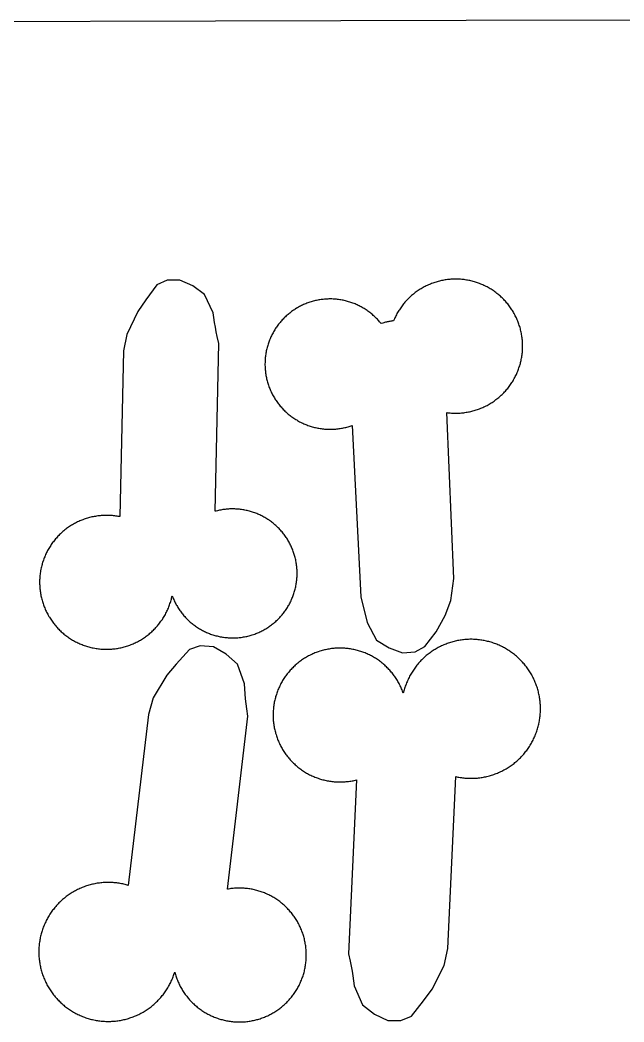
# Model space of a CAD drawing. Extents: x -246 to 246, y -104 to 199.
# Drawn here: x -53.17 to -41.58, y 136.52 to 155.74 of the extents above; entities that cross this region are included whole.
import ezdxf

# ---------------------------------------------------------------- set-up
doc = ezdxf.new("R2010")
doc.units = 0
doc.layers.add('Add_Red', color=1, linetype='Continuous')
doc.layers.add('Outline_Red', color=1, linetype='Continuous')

msp = doc.modelspace()

# ---------------------------------------------------------------- linework, layer by layer
at = {"layer": 'Add_Red'}
for points in [[(-51.476, 143.67), (-51.454, 143.671), (-51.431, 143.672), (-51.409, 143.674), (-51.387, 143.676), (-51.364, 143.678), (-51.342, 143.681), (-51.32, 143.684), (-51.298, 143.687), (-51.276, 143.691), (-51.254, 143.695), (-51.232, 143.7), (-51.21, 143.705), (-51.188, 143.71), (-51.167, 143.716), (-51.145, 143.722), (-51.124, 143.729), (-51.102, 143.736), (-51.081, 143.743), (-51.06, 143.751), (-51.039, 143.759), (-51.018, 143.767), (-50.998, 143.776), (-50.977, 143.785), (-50.957, 143.794), (-50.937, 143.804), (-50.917, 143.814), (-50.897, 143.825), (-50.877, 143.836), (-50.858, 143.847), (-50.839, 143.858), (-50.82, 143.87), (-50.801, 143.882), (-50.782, 143.895), (-50.764, 143.908), (-50.746, 143.921), (-50.728, 143.934), (-50.71, 143.948), (-50.693, 143.962), (-50.675, 143.976), (-50.658, 143.991), (-50.642, 144.006), (-50.625, 144.021), (-50.609, 144.037), (-50.593, 144.053), (-50.578, 144.069), (-50.562, 144.085), (-50.547, 144.102), (-50.533, 144.119), (-50.518, 144.136), (-50.504, 144.153), (-50.49, 144.171), (-50.477, 144.189), (-50.464, 144.207), (-50.451, 144.225), (-50.438, 144.244), (-50.426, 144.263), (-50.414, 144.282), (-50.402, 144.301), (-50.391, 144.32), (-50.38, 144.34), (-50.37, 144.36), (-50.36, 144.38), (-50.35, 144.4), (-50.34, 144.42), (-50.331, 144.44), (-50.322, 144.461), (-50.314, 144.482), (-50.306, 144.503), (-50.298, 144.524), (-50.291, 144.545), (-50.284, 144.566), (-50.277, 144.588), (-50.271, 144.609), (-50.265, 144.631), (-50.26, 144.653), (-50.255, 144.674), (-50.25, 144.696), (-50.236, 144.662), (-50.228, 144.642), (-50.22, 144.622), (-50.211, 144.602), (-50.201, 144.583), (-50.192, 144.563), (-50.182, 144.544), (-50.171, 144.525), (-50.161, 144.507), (-50.15, 144.488), (-50.139, 144.47), (-50.127, 144.451), (-50.115, 144.433), (-50.103, 144.416), (-50.09, 144.398), (-50.077, 144.381), (-50.064, 144.363), (-50.051, 144.347), (-50.037, 144.33), (-50.023, 144.313), (-50.009, 144.297), (-49.994, 144.281), (-49.979, 144.266), (-49.964, 144.25), (-49.949, 144.235), (-49.933, 144.22), (-49.917, 144.206), (-49.901, 144.191), (-49.885, 144.177), (-49.868, 144.164), (-49.851, 144.15), (-49.834, 144.137), (-49.817, 144.124), (-49.799, 144.112), (-49.781, 144.099), (-49.763, 144.088), (-49.745, 144.076), (-49.727, 144.065), (-49.708, 144.054), (-49.689, 144.043), (-49.67, 144.033), (-49.651, 144.023), (-49.632, 144.013), (-49.612, 144.004), (-49.593, 143.995), (-49.573, 143.986), (-49.553, 143.978), (-49.533, 143.97), (-49.513, 143.963), (-49.492, 143.955), (-49.472, 143.949), (-49.451, 143.942), (-49.43, 143.936), (-49.41, 143.93), (-49.389, 143.925), (-49.368, 143.92), (-49.347, 143.915), (-49.326, 143.911), (-49.304, 143.907), (-49.283, 143.903), (-49.262, 143.9), (-49.24, 143.897), (-49.219, 143.895), (-49.197, 143.893), (-49.176, 143.891), (-49.154, 143.89), (-49.133, 143.889), (-49.111, 143.888), (-49.09, 143.888), (-49.052, 143.889), (-49.03, 143.889), (-49.009, 143.891), (-48.987, 143.892), (-48.966, 143.894), (-48.944, 143.897), (-48.923, 143.899), (-48.902, 143.902), (-48.88, 143.906), (-48.859, 143.91), (-48.838, 143.914), (-48.817, 143.918), (-48.796, 143.923), (-48.775, 143.929), (-48.754, 143.934), (-48.733, 143.94), (-48.713, 143.947), (-48.692, 143.954), (-48.666, 143.963), (-48.646, 143.97), (-48.626, 143.978), (-48.606, 143.986), (-48.586, 143.995), (-48.567, 144.004), (-48.547, 144.013), (-48.528, 144.023), (-48.509, 144.033), (-48.49, 144.043), (-48.471, 144.054), (-48.452, 144.065), (-48.434, 144.076), (-48.416, 144.088), (-48.398, 144.099), (-48.38, 144.112), (-48.362, 144.124), (-48.345, 144.137), (-48.328, 144.15), (-48.311, 144.164), (-48.294, 144.177), (-48.278, 144.191), (-48.262, 144.206), (-48.246, 144.22), (-48.23, 144.235), (-48.215, 144.25), (-48.2, 144.266), (-48.185, 144.281), (-48.17, 144.297), (-48.156, 144.313), (-48.142, 144.33), (-48.128, 144.347), (-48.115, 144.363), (-48.102, 144.381), (-48.089, 144.398), (-48.076, 144.416), (-48.064, 144.433), (-48.052, 144.451), (-48.04, 144.47), (-48.029, 144.488), (-48.018, 144.507), (-48.008, 144.525), (-47.997, 144.544), (-47.987, 144.563), (-47.978, 144.583), (-47.968, 144.602), (-47.959, 144.622), (-47.951, 144.642), (-47.943, 144.662), (-47.935, 144.682), (-47.927, 144.702), (-47.92, 144.722), (-47.913, 144.743), (-47.907, 144.763), (-47.9, 144.784), (-47.895, 144.805), (-47.889, 144.826), (-47.884, 144.847), (-47.879, 144.868), (-47.875, 144.889), (-47.871, 144.91), (-47.868, 144.932), (-47.864, 144.953), (-47.862, 144.974), (-47.859, 144.996), (-47.857, 145.017), (-47.855, 145.039), (-47.854, 145.06), (-47.853, 145.082), (-47.853, 145.103), (-47.852, 145.125), (-47.853, 145.151), (-47.853, 145.172), (-47.854, 145.194), (-47.856, 145.216), (-47.858, 145.237), (-47.86, 145.259), (-47.862, 145.28), (-47.865, 145.301), (-47.868, 145.323), (-47.872, 145.344), (-47.876, 145.365), (-47.88, 145.386), (-47.885, 145.407), (-47.89, 145.428), (-47.896, 145.449), (-47.902, 145.47), (-47.908, 145.491), (-47.92, 145.528), (-47.927, 145.548), (-47.935, 145.568), (-47.943, 145.588), (-47.951, 145.608), (-47.959, 145.628), (-47.968, 145.648), (-47.978, 145.667), (-47.987, 145.687), (-47.997, 145.706), (-48.008, 145.725), (-48.018, 145.744), (-48.029, 145.762), (-48.04, 145.781), (-48.052, 145.799), (-48.064, 145.817), (-48.076, 145.835), (-48.089, 145.852), (-48.102, 145.869), (-48.115, 145.887), (-48.128, 145.904), (-48.142, 145.92), (-48.156, 145.937), (-48.17, 145.953), (-48.185, 145.969), (-48.2, 145.984), (-48.215, 146), (-48.23, 146.015), (-48.246, 146.03), (-48.262, 146.044), (-48.278, 146.059), (-48.294, 146.073), (-48.311, 146.086), (-48.328, 146.1), (-48.345, 146.113), (-48.362, 146.126), (-48.38, 146.138), (-48.398, 146.151), (-48.416, 146.162), (-48.434, 146.174), (-48.452, 146.185), (-48.471, 146.196), (-48.49, 146.207), (-48.509, 146.217), (-48.528, 146.227), (-48.547, 146.237), (-48.567, 146.246), (-48.586, 146.255), (-48.606, 146.264), (-48.626, 146.272), (-48.646, 146.28), (-48.666, 146.287), (-48.687, 146.295), (-48.707, 146.302), (-48.728, 146.308), (-48.749, 146.314), (-48.769, 146.32), (-48.79, 146.325), (-48.811, 146.33), (-48.832, 146.335), (-48.853, 146.339), (-48.875, 146.343), (-48.896, 146.347), (-48.917, 146.35), (-48.939, 146.353), (-48.96, 146.355), (-48.982, 146.357), (-49.003, 146.359), (-49.025, 146.36), (-49.046, 146.361), (-49.068, 146.362), (-49.09, 146.362), (-49.125, 146.362), (-49.147, 146.361), (-49.168, 146.36), (-49.19, 146.358), (-49.211, 146.356), (-49.233, 146.354), (-49.254, 146.351), (-49.276, 146.348), (-49.297, 146.345), (-49.318, 146.341), (-49.339, 146.337), (-49.361, 146.332), (-49.382, 146.327), (-49.403, 146.322), (-49.423, 146.316), (-49.351, 149.535), (-49.383, 149.67), (-49.403, 149.76), (-49.421, 149.85), (-49.438, 149.941), (-49.453, 150.032), (-49.466, 150.123), (-49.628, 150.473), (-49.856, 150.638), (-50.103, 150.75), (-50.346, 150.747), (-50.541, 150.66), (-50.756, 150.37), (-50.91, 150.15), (-51.122, 149.71), (-51.18, 149.392), (-51.256, 146.214), (-51.285, 146.219), (-51.307, 146.223), (-51.329, 146.226), (-51.352, 146.229), (-51.374, 146.231), (-51.396, 146.234), (-51.418, 146.235), (-51.441, 146.237), (-51.463, 146.238), (-51.486, 146.238), (-51.508, 146.238), (-51.544, 146.238), (-51.566, 146.237), (-51.589, 146.236), (-51.611, 146.234), (-51.633, 146.232), (-51.656, 146.23), (-51.678, 146.227), (-51.7, 146.224), (-51.722, 146.22), (-51.744, 146.217), (-51.766, 146.212), (-51.788, 146.208), (-51.81, 146.202), (-51.832, 146.197), (-51.853, 146.191), (-51.875, 146.185), (-51.896, 146.178), (-51.918, 146.171), (-51.939, 146.164), (-51.96, 146.156), (-51.981, 146.148), (-52.002, 146.14), (-52.022, 146.131), (-52.043, 146.122), (-52.063, 146.112), (-52.083, 146.103), (-52.103, 146.092), (-52.123, 146.082), (-52.142, 146.071), (-52.162, 146.06), (-52.181, 146.048), (-52.2, 146.036), (-52.219, 146.024), (-52.237, 146.011), (-52.256, 145.998), (-52.274, 145.985), (-52.292, 145.972), (-52.309, 145.958), (-52.327, 145.944), (-52.344, 145.929), (-52.361, 145.915), (-52.377, 145.9), (-52.394, 145.884), (-52.41, 145.869), (-52.426, 145.853), (-52.441, 145.837), (-52.456, 145.82), (-52.471, 145.804), (-52.486, 145.787), (-52.5, 145.769), (-52.515, 145.752), (-52.528, 145.734), (-52.542, 145.716), (-52.555, 145.698), (-52.568, 145.68), (-52.58, 145.661), (-52.592, 145.642), (-52.604, 145.623), (-52.616, 145.604), (-52.627, 145.585), (-52.638, 145.565), (-52.648, 145.545), (-52.658, 145.525), (-52.668, 145.505), (-52.678, 145.485), (-52.687, 145.464), (-52.695, 145.444), (-52.704, 145.423), (-52.712, 145.402), (-52.719, 145.381), (-52.727, 145.36), (-52.734, 145.338), (-52.74, 145.317), (-52.746, 145.295), (-52.752, 145.274), (-52.757, 145.252), (-52.762, 145.23), (-52.767, 145.208), (-52.773, 145.177), (-52.777, 145.155), (-52.78, 145.133), (-52.783, 145.111), (-52.785, 145.088), (-52.787, 145.066), (-52.789, 145.044), (-52.791, 145.021), (-52.792, 144.999), (-52.792, 144.977), (-52.792, 144.954), (-52.792, 144.92), (-52.791, 144.898), (-52.79, 144.876), (-52.788, 144.853), (-52.786, 144.831), (-52.784, 144.809), (-52.781, 144.786), (-52.778, 144.764), (-52.775, 144.742), (-52.771, 144.72), (-52.767, 144.698), (-52.762, 144.676), (-52.757, 144.654), (-52.751, 144.632), (-52.746, 144.611), (-52.739, 144.589), (-52.733, 144.568), (-52.726, 144.547), (-52.719, 144.525), (-52.711, 144.504), (-52.703, 144.483), (-52.694, 144.463), (-52.686, 144.442), (-52.677, 144.421), (-52.667, 144.401), (-52.657, 144.381), (-52.647, 144.361), (-52.637, 144.341), (-52.626, 144.322), (-52.615, 144.302), (-52.603, 144.283), (-52.591, 144.264), (-52.579, 144.245), (-52.566, 144.227), (-52.553, 144.208), (-52.54, 144.19), (-52.527, 144.172), (-52.513, 144.155), (-52.499, 144.137), (-52.484, 144.12), (-52.47, 144.103), (-52.455, 144.086), (-52.44, 144.07), (-52.424, 144.054), (-52.408, 144.038), (-52.392, 144.023), (-52.376, 144.007), (-52.359, 143.992), (-52.342, 143.978), (-52.325, 143.963), (-52.307, 143.949), (-52.29, 143.935), (-52.272, 143.922), (-52.254, 143.909), (-52.235, 143.896), (-52.217, 143.883), (-52.198, 143.871), (-52.179, 143.859), (-52.16, 143.848), (-52.14, 143.836), (-52.121, 143.826), (-52.101, 143.815), (-52.081, 143.805), (-52.061, 143.795), (-52.04, 143.786), (-52.02, 143.776), (-51.999, 143.768), (-51.979, 143.759), (-51.958, 143.751), (-51.937, 143.744), (-51.915, 143.736), (-51.894, 143.729), (-51.873, 143.723), (-51.851, 143.717), (-51.829, 143.711), (-51.808, 143.705), (-51.786, 143.7), (-51.764, 143.696), (-51.731, 143.689), (-51.709, 143.686), (-51.687, 143.682), (-51.665, 143.68), (-51.642, 143.677), (-51.62, 143.675), (-51.598, 143.673), (-51.575, 143.672), (-51.553, 143.671), (-51.53, 143.67), (-51.508, 143.67), (-51.476, 143.67)], [(-45.591, 143.622), (-45.402, 143.721), (-45.182, 144.002), (-45.014, 144.318), (-44.906, 144.606), (-44.847, 145.03), (-44.981, 148.21), (-44.959, 148.207), (-44.936, 148.205), (-44.914, 148.203), (-44.892, 148.201), (-44.869, 148.2), (-44.847, 148.199), (-44.812, 148.199), (-44.79, 148.199), (-44.767, 148.199), (-44.745, 148.2), (-44.723, 148.202), (-44.7, 148.204), (-44.678, 148.206), (-44.656, 148.208), (-44.633, 148.211), (-44.611, 148.215), (-44.589, 148.218), (-44.567, 148.222), (-44.545, 148.227), (-44.523, 148.232), (-44.501, 148.237), (-44.48, 148.242), (-44.458, 148.248), (-44.436, 148.255), (-44.415, 148.262), (-44.394, 148.269), (-44.373, 148.276), (-44.352, 148.284), (-44.331, 148.292), (-44.31, 148.301), (-44.289, 148.31), (-44.269, 148.319), (-44.249, 148.329), (-44.229, 148.339), (-44.209, 148.349), (-44.189, 148.36), (-44.169, 148.371), (-44.15, 148.382), (-44.131, 148.394), (-44.112, 148.406), (-44.093, 148.418), (-44.075, 148.431), (-44.057, 148.444), (-44.039, 148.458), (-44.021, 148.471), (-44.003, 148.485), (-43.986, 148.499), (-43.969, 148.514), (-43.952, 148.529), (-43.936, 148.544), (-43.919, 148.56), (-43.903, 148.575), (-43.888, 148.591), (-43.872, 148.608), (-43.857, 148.624), (-43.842, 148.641), (-43.827, 148.658), (-43.813, 148.675), (-43.799, 148.693), (-43.786, 148.711), (-43.772, 148.729), (-43.759, 148.747), (-43.746, 148.765), (-43.734, 148.784), (-43.722, 148.803), (-43.71, 148.822), (-43.699, 148.841), (-43.688, 148.861), (-43.677, 148.881), (-43.667, 148.901), (-43.657, 148.921), (-43.647, 148.941), (-43.638, 148.961), (-43.629, 148.982), (-43.62, 149.003), (-43.612, 149.024), (-43.604, 149.045), (-43.597, 149.066), (-43.59, 149.087), (-43.583, 149.108), (-43.576, 149.13), (-43.57, 149.152), (-43.565, 149.173), (-43.557, 149.208), (-43.552, 149.23), (-43.548, 149.252), (-43.544, 149.274), (-43.54, 149.297), (-43.537, 149.319), (-43.535, 149.341), (-43.532, 149.363), (-43.53, 149.386), (-43.529, 149.408), (-43.528, 149.431), (-43.527, 149.453), (-43.527, 149.484), (-43.527, 149.507), (-43.527, 149.529), (-43.528, 149.552), (-43.53, 149.574), (-43.532, 149.596), (-43.534, 149.619), (-43.536, 149.641), (-43.539, 149.663), (-43.543, 149.685), (-43.546, 149.708), (-43.55, 149.73), (-43.555, 149.752), (-43.56, 149.773), (-43.565, 149.795), (-43.57, 149.817), (-43.576, 149.839), (-43.583, 149.86), (-43.59, 149.882), (-43.597, 149.903), (-43.604, 149.924), (-43.612, 149.945), (-43.62, 149.966), (-43.629, 149.987), (-43.638, 150.007), (-43.647, 150.028), (-43.657, 150.048), (-43.667, 150.068), (-43.677, 150.088), (-43.688, 150.108), (-43.699, 150.127), (-43.71, 150.146), (-43.722, 150.166), (-43.734, 150.184), (-43.746, 150.203), (-43.759, 150.222), (-43.772, 150.24), (-43.786, 150.258), (-43.799, 150.276), (-43.813, 150.293), (-43.827, 150.311), (-43.842, 150.328), (-43.857, 150.345), (-43.872, 150.361), (-43.888, 150.377), (-43.903, 150.393), (-43.919, 150.409), (-43.936, 150.425), (-43.952, 150.44), (-43.969, 150.455), (-43.986, 150.469), (-44.003, 150.483), (-44.021, 150.497), (-44.039, 150.511), (-44.057, 150.524), (-44.075, 150.537), (-44.093, 150.55), (-44.112, 150.562), (-44.131, 150.575), (-44.15, 150.586), (-44.169, 150.598), (-44.189, 150.609), (-44.209, 150.619), (-44.229, 150.63), (-44.249, 150.64), (-44.269, 150.649), (-44.289, 150.659), (-44.31, 150.668), (-44.331, 150.676), (-44.352, 150.684), (-44.373, 150.692), (-44.394, 150.7), (-44.431, 150.712), (-44.452, 150.718), (-44.474, 150.725), (-44.496, 150.73), (-44.517, 150.736), (-44.539, 150.741), (-44.561, 150.745), (-44.583, 150.749), (-44.605, 150.753), (-44.628, 150.757), (-44.65, 150.76), (-44.672, 150.762), (-44.694, 150.764), (-44.717, 150.766), (-44.739, 150.768), (-44.762, 150.769), (-44.784, 150.77), (-44.812, 150.77), (-44.835, 150.77), (-44.857, 150.769), (-44.88, 150.768), (-44.902, 150.767), (-44.924, 150.765), (-44.947, 150.763), (-44.969, 150.76), (-44.991, 150.757), (-45.013, 150.754), (-45.036, 150.75), (-45.058, 150.746), (-45.08, 150.742), (-45.102, 150.737), (-45.123, 150.732), (-45.145, 150.726), (-45.167, 150.72), (-45.188, 150.714), (-45.21, 150.707), (-45.231, 150.7), (-45.252, 150.692), (-45.273, 150.684), (-45.294, 150.676), (-45.315, 150.668), (-45.335, 150.659), (-45.356, 150.649), (-45.376, 150.64), (-45.396, 150.63), (-45.416, 150.619), (-45.436, 150.609), (-45.455, 150.598), (-45.474, 150.586), (-45.494, 150.575), (-45.513, 150.562), (-45.531, 150.55), (-45.55, 150.537), (-45.568, 150.524), (-45.586, 150.511), (-45.604, 150.497), (-45.621, 150.483), (-45.639, 150.469), (-45.656, 150.455), (-45.673, 150.44), (-45.689, 150.425), (-45.705, 150.409), (-45.721, 150.393), (-45.737, 150.377), (-45.753, 150.361), (-45.768, 150.345), (-45.783, 150.328), (-45.797, 150.311), (-45.811, 150.293), (-45.825, 150.276), (-45.839, 150.258), (-45.852, 150.24), (-45.865, 150.222), (-45.878, 150.203), (-45.891, 150.184), (-45.903, 150.166), (-45.914, 150.146), (-45.926, 150.127), (-45.937, 150.108), (-45.947, 150.088), (-45.958, 150.068), (-45.968, 150.048), (-45.977, 150.028), (-45.987, 150.007), (-46.003, 149.968), (-46.021, 149.967), (-46.038, 149.965), (-46.055, 149.962), (-46.073, 149.96), (-46.09, 149.957), (-46.107, 149.953), (-46.124, 149.95), (-46.141, 149.946), (-46.158, 149.942), (-46.175, 149.937), (-46.192, 149.932), (-46.209, 149.927), (-46.241, 149.917), (-46.255, 149.934), (-46.269, 149.95), (-46.283, 149.967), (-46.298, 149.983), (-46.313, 149.999), (-46.328, 150.015), (-46.343, 150.03), (-46.359, 150.045), (-46.375, 150.06), (-46.391, 150.075), (-46.407, 150.089), (-46.424, 150.103), (-46.441, 150.117), (-46.458, 150.13), (-46.476, 150.143), (-46.493, 150.156), (-46.511, 150.169), (-46.529, 150.181), (-46.547, 150.193), (-46.566, 150.204), (-46.585, 150.216), (-46.603, 150.227), (-46.622, 150.237), (-46.642, 150.247), (-46.661, 150.257), (-46.681, 150.267), (-46.701, 150.276), (-46.72, 150.285), (-46.741, 150.294), (-46.761, 150.302), (-46.781, 150.31), (-46.802, 150.317), (-46.822, 150.324), (-46.843, 150.331), (-46.864, 150.337), (-46.885, 150.343), (-46.906, 150.349), (-46.927, 150.354), (-46.948, 150.359), (-46.97, 150.364), (-46.991, 150.368), (-47.012, 150.372), (-47.034, 150.375), (-47.056, 150.378), (-47.077, 150.381), (-47.099, 150.383), (-47.121, 150.385), (-47.142, 150.387), (-47.164, 150.388), (-47.186, 150.389), (-47.219, 150.389), (-47.241, 150.389), (-47.263, 150.388), (-47.285, 150.387), (-47.307, 150.386), (-47.328, 150.384), (-47.35, 150.382), (-47.372, 150.38), (-47.393, 150.377), (-47.415, 150.374), (-47.436, 150.37), (-47.458, 150.366), (-47.479, 150.362), (-47.5, 150.357), (-47.522, 150.352), (-47.543, 150.346), (-47.564, 150.341), (-47.585, 150.334), (-47.606, 150.328), (-47.626, 150.321), (-47.647, 150.314), (-47.667, 150.306), (-47.687, 150.298), (-47.708, 150.29), (-47.728, 150.281), (-47.747, 150.272), (-47.767, 150.263), (-47.787, 150.253), (-47.806, 150.243), (-47.825, 150.232), (-47.844, 150.222), (-47.863, 150.21), (-47.887, 150.196), (-47.905, 150.184), (-47.923, 150.172), (-47.941, 150.16), (-47.959, 150.147), (-47.976, 150.134), (-47.993, 150.12), (-48.01, 150.107), (-48.027, 150.093), (-48.044, 150.079), (-48.06, 150.064), (-48.076, 150.049), (-48.092, 150.034), (-48.107, 150.019), (-48.122, 150.003), (-48.137, 149.987), (-48.152, 149.971), (-48.166, 149.955), (-48.18, 149.938), (-48.194, 149.921), (-48.208, 149.904), (-48.221, 149.887), (-48.234, 149.869), (-48.246, 149.851), (-48.259, 149.833), (-48.271, 149.815), (-48.282, 149.797), (-48.294, 149.778), (-48.304, 149.759), (-48.315, 149.74), (-48.325, 149.721), (-48.335, 149.701), (-48.345, 149.682), (-48.354, 149.662), (-48.363, 149.642), (-48.372, 149.622), (-48.38, 149.602), (-48.388, 149.582), (-48.396, 149.561), (-48.403, 149.541), (-48.41, 149.52), (-48.416, 149.499), (-48.422, 149.478), (-48.428, 149.457), (-48.433, 149.436), (-48.438, 149.415), (-48.443, 149.393), (-48.447, 149.372), (-48.451, 149.351), (-48.454, 149.329), (-48.458, 149.307), (-48.46, 149.286), (-48.463, 149.264), (-48.465, 149.242), (-48.466, 149.221), (-48.468, 149.199), (-48.468, 149.177), (-48.469, 149.139), (-48.469, 149.118), (-48.468, 149.096), (-48.467, 149.074), (-48.466, 149.052), (-48.464, 149.031), (-48.462, 149.009), (-48.46, 148.987), (-48.457, 148.966), (-48.454, 148.944), (-48.45, 148.923), (-48.446, 148.901), (-48.442, 148.88), (-48.437, 148.858), (-48.432, 148.837), (-48.426, 148.816), (-48.421, 148.795), (-48.414, 148.774), (-48.408, 148.753), (-48.401, 148.733), (-48.394, 148.712), (-48.386, 148.692), (-48.378, 148.671), (-48.37, 148.651), (-48.361, 148.631), (-48.352, 148.611), (-48.342, 148.59), (-48.332, 148.571), (-48.322, 148.551), (-48.311, 148.532), (-48.301, 148.513), (-48.289, 148.494), (-48.278, 148.476), (-48.266, 148.457), (-48.254, 148.439), (-48.242, 148.421), (-48.229, 148.404), (-48.216, 148.386), (-48.203, 148.369), (-48.189, 148.352), (-48.175, 148.335), (-48.161, 148.318), (-48.147, 148.302), (-48.132, 148.286), (-48.117, 148.27), (-48.102, 148.255), (-48.086, 148.239), (-48.07, 148.224), (-48.054, 148.21), (-48.038, 148.195), (-48.021, 148.181), (-48.004, 148.167), (-47.987, 148.154), (-47.97, 148.14), (-47.952, 148.128), (-47.935, 148.115), (-47.917, 148.103), (-47.898, 148.091), (-47.88, 148.079), (-47.861, 148.068), (-47.843, 148.056), (-47.824, 148.046), (-47.804, 148.035), (-47.785, 148.025), (-47.765, 148.016), (-47.746, 148.006), (-47.726, 147.997), (-47.706, 147.989), (-47.686, 147.98), (-47.665, 147.972), (-47.645, 147.965), (-47.624, 147.957), (-47.604, 147.951), (-47.583, 147.944), (-47.562, 147.938), (-47.541, 147.932), (-47.52, 147.927), (-47.499, 147.922), (-47.477, 147.917), (-47.456, 147.913), (-47.435, 147.909), (-47.413, 147.905), (-47.391, 147.902), (-47.37, 147.899), (-47.348, 147.897), (-47.326, 147.895), (-47.305, 147.893), (-47.283, 147.892), (-47.261, 147.891), (-47.219, 147.89), (-47.198, 147.89), (-47.176, 147.891), (-47.154, 147.892), (-47.132, 147.893), (-47.111, 147.895), (-47.089, 147.897), (-47.067, 147.899), (-47.046, 147.902), (-47.024, 147.905), (-47.002, 147.909), (-46.981, 147.913), (-46.96, 147.917), (-46.938, 147.922), (-46.917, 147.927), (-46.896, 147.933), (-46.875, 147.938), (-46.854, 147.945), (-46.833, 147.951), (-46.794, 147.965), (-46.631, 144.674), (-46.511, 144.186), (-46.327, 143.848), (-46.088, 143.698), (-45.834, 143.603), (-45.591, 143.622)], [(-45.656, 136.632), (-45.426, 136.928), (-45.261, 137.152), (-45.031, 137.604), (-44.963, 137.933), (-44.808, 141.228), (-44.771, 141.22), (-44.748, 141.216), (-44.725, 141.212), (-44.702, 141.209), (-44.679, 141.206), (-44.656, 141.203), (-44.633, 141.201), (-44.609, 141.199), (-44.586, 141.197), (-44.563, 141.196), (-44.54, 141.196), (-44.517, 141.196), (-44.487, 141.196), (-44.463, 141.197), (-44.44, 141.198), (-44.417, 141.199), (-44.394, 141.201), (-44.371, 141.204), (-44.348, 141.206), (-44.325, 141.209), (-44.302, 141.213), (-44.279, 141.217), (-44.256, 141.221), (-44.233, 141.226), (-44.21, 141.231), (-44.188, 141.237), (-44.165, 141.243), (-44.143, 141.249), (-44.121, 141.256), (-44.099, 141.263), (-44.076, 141.27), (-44.055, 141.278), (-44.033, 141.286), (-44.011, 141.295), (-43.99, 141.304), (-43.969, 141.313), (-43.947, 141.323), (-43.926, 141.333), (-43.906, 141.344), (-43.885, 141.355), (-43.865, 141.366), (-43.845, 141.377), (-43.825, 141.389), (-43.805, 141.402), (-43.785, 141.414), (-43.766, 141.427), (-43.747, 141.44), (-43.728, 141.454), (-43.709, 141.468), (-43.691, 141.482), (-43.673, 141.497), (-43.655, 141.512), (-43.637, 141.527), (-43.62, 141.542), (-43.603, 141.558), (-43.586, 141.574), (-43.57, 141.591), (-43.553, 141.607), (-43.537, 141.624), (-43.522, 141.641), (-43.506, 141.659), (-43.491, 141.677), (-43.477, 141.695), (-43.462, 141.713), (-43.448, 141.731), (-43.435, 141.75), (-43.421, 141.769), (-43.408, 141.788), (-43.395, 141.808), (-43.383, 141.828), (-43.371, 141.847), (-43.359, 141.868), (-43.348, 141.888), (-43.337, 141.908), (-43.326, 141.929), (-43.316, 141.95), (-43.306, 141.971), (-43.296, 141.992), (-43.287, 142.013), (-43.278, 142.035), (-43.27, 142.057), (-43.262, 142.079), (-43.254, 142.101), (-43.247, 142.123), (-43.24, 142.145), (-43.234, 142.167), (-43.228, 142.19), (-43.222, 142.212), (-43.217, 142.235), (-43.208, 142.274), (-43.204, 142.297), (-43.2, 142.32), (-43.197, 142.343), (-43.194, 142.366), (-43.191, 142.389), (-43.189, 142.412), (-43.187, 142.435), (-43.186, 142.458), (-43.185, 142.482), (-43.184, 142.505), (-43.184, 142.528), (-43.184, 142.556), (-43.185, 142.579), (-43.186, 142.602), (-43.187, 142.626), (-43.189, 142.649), (-43.192, 142.672), (-43.194, 142.695), (-43.197, 142.718), (-43.201, 142.741), (-43.205, 142.764), (-43.209, 142.787), (-43.214, 142.81), (-43.219, 142.832), (-43.225, 142.855), (-43.23, 142.877), (-43.237, 142.9), (-43.243, 142.922), (-43.25, 142.944), (-43.258, 142.966), (-43.266, 142.988), (-43.274, 143.01), (-43.283, 143.032), (-43.292, 143.053), (-43.301, 143.074), (-43.311, 143.095), (-43.321, 143.116), (-43.331, 143.137), (-43.342, 143.158), (-43.353, 143.178), (-43.365, 143.198), (-43.376, 143.218), (-43.389, 143.238), (-43.401, 143.258), (-43.414, 143.277), (-43.427, 143.296), (-43.441, 143.315), (-43.455, 143.334), (-43.469, 143.352), (-43.484, 143.37), (-43.498, 143.388), (-43.514, 143.406), (-43.529, 143.423), (-43.545, 143.44), (-43.561, 143.457), (-43.577, 143.474), (-43.594, 143.49), (-43.611, 143.506), (-43.628, 143.521), (-43.646, 143.537), (-43.663, 143.552), (-43.681, 143.567), (-43.7, 143.581), (-43.718, 143.595), (-43.737, 143.609), (-43.756, 143.622), (-43.775, 143.635), (-43.794, 143.648), (-43.814, 143.661), (-43.834, 143.673), (-43.854, 143.684), (-43.874, 143.696), (-43.895, 143.707), (-43.915, 143.718), (-43.936, 143.728), (-43.957, 143.738), (-43.979, 143.747), (-44, 143.757), (-44.021, 143.765), (-44.043, 143.774), (-44.065, 143.782), (-44.087, 143.79), (-44.109, 143.797), (-44.131, 143.804), (-44.153, 143.81), (-44.176, 143.817), (-44.198, 143.822), (-44.221, 143.828), (-44.262, 143.836), (-44.285, 143.841), (-44.308, 143.844), (-44.331, 143.848), (-44.354, 143.851), (-44.377, 143.854), (-44.4, 143.856), (-44.424, 143.858), (-44.447, 143.859), (-44.47, 143.86), (-44.493, 143.861), (-44.517, 143.861), (-44.542, 143.861), (-44.565, 143.86), (-44.589, 143.859), (-44.612, 143.857), (-44.635, 143.856), (-44.658, 143.853), (-44.681, 143.851), (-44.704, 143.848), (-44.727, 143.844), (-44.75, 143.84), (-44.773, 143.836), (-44.796, 143.831), (-44.819, 143.826), (-44.841, 143.821), (-44.864, 143.815), (-44.886, 143.809), (-44.908, 143.802), (-44.931, 143.795), (-44.953, 143.787), (-44.974, 143.78), (-44.996, 143.771), (-45.018, 143.763), (-45.039, 143.754), (-45.061, 143.745), (-45.082, 143.735), (-45.103, 143.725), (-45.124, 143.715), (-45.144, 143.704), (-45.165, 143.693), (-45.185, 143.681), (-45.205, 143.669), (-45.225, 143.657), (-45.244, 143.645), (-45.264, 143.632), (-45.283, 143.618), (-45.302, 143.605), (-45.32, 143.591), (-45.339, 143.577), (-45.357, 143.562), (-45.375, 143.548), (-45.393, 143.532), (-45.41, 143.517), (-45.427, 143.501), (-45.444, 143.485), (-45.46, 143.469), (-45.477, 143.452), (-45.493, 143.435), (-45.508, 143.418), (-45.524, 143.401), (-45.539, 143.383), (-45.554, 143.365), (-45.568, 143.347), (-45.582, 143.328), (-45.596, 143.31), (-45.609, 143.291), (-45.623, 143.271), (-45.635, 143.252), (-45.648, 143.232), (-45.66, 143.213), (-45.672, 143.192), (-45.683, 143.172), (-45.694, 143.152), (-45.705, 143.131), (-45.715, 143.11), (-45.725, 143.089), (-45.735, 143.068), (-45.744, 143.047), (-45.753, 143.025), (-45.761, 143.004), (-45.77, 142.982), (-45.777, 142.96), (-45.785, 142.938), (-45.792, 142.916), (-45.798, 142.893), (-45.804, 142.871), (-45.81, 142.848), (-45.816, 142.826), (-45.823, 142.848), (-45.831, 142.869), (-45.839, 142.89), (-45.848, 142.91), (-45.857, 142.931), (-45.866, 142.951), (-45.876, 142.971), (-45.886, 142.992), (-45.896, 143.011), (-45.907, 143.031), (-45.918, 143.051), (-45.929, 143.07), (-45.941, 143.089), (-45.953, 143.108), (-45.965, 143.127), (-45.978, 143.145), (-45.991, 143.163), (-46.004, 143.181), (-46.018, 143.199), (-46.032, 143.217), (-46.046, 143.234), (-46.061, 143.251), (-46.076, 143.268), (-46.091, 143.284), (-46.106, 143.3), (-46.122, 143.316), (-46.138, 143.332), (-46.154, 143.348), (-46.171, 143.363), (-46.187, 143.378), (-46.204, 143.392), (-46.222, 143.406), (-46.239, 143.42), (-46.257, 143.434), (-46.275, 143.447), (-46.293, 143.46), (-46.312, 143.473), (-46.33, 143.485), (-46.349, 143.497), (-46.368, 143.509), (-46.388, 143.52), (-46.407, 143.531), (-46.427, 143.542), (-46.447, 143.552), (-46.467, 143.562), (-46.487, 143.572), (-46.507, 143.581), (-46.528, 143.59), (-46.549, 143.599), (-46.57, 143.607), (-46.591, 143.615), (-46.612, 143.622), (-46.633, 143.63), (-46.654, 143.636), (-46.676, 143.643), (-46.697, 143.649), (-46.719, 143.654), (-46.741, 143.659), (-46.763, 143.664), (-46.785, 143.669), (-46.807, 143.673), (-46.829, 143.677), (-46.851, 143.68), (-46.873, 143.683), (-46.895, 143.685), (-46.918, 143.687), (-46.94, 143.689), (-46.962, 143.691), (-46.985, 143.692), (-47.007, 143.692), (-47.03, 143.692), (-47.061, 143.692), (-47.084, 143.691), (-47.106, 143.69), (-47.128, 143.689), (-47.151, 143.687), (-47.173, 143.684), (-47.195, 143.682), (-47.217, 143.679), (-47.24, 143.675), (-47.262, 143.671), (-47.284, 143.667), (-47.306, 143.662), (-47.327, 143.657), (-47.349, 143.652), (-47.371, 143.646), (-47.392, 143.64), (-47.414, 143.634), (-47.448, 143.622), (-47.469, 143.615), (-47.49, 143.607), (-47.51, 143.599), (-47.531, 143.59), (-47.552, 143.581), (-47.572, 143.572), (-47.592, 143.562), (-47.612, 143.552), (-47.632, 143.542), (-47.652, 143.531), (-47.671, 143.52), (-47.691, 143.509), (-47.71, 143.497), (-47.729, 143.485), (-47.747, 143.473), (-47.766, 143.46), (-47.784, 143.447), (-47.802, 143.434), (-47.82, 143.42), (-47.837, 143.406), (-47.855, 143.392), (-47.872, 143.378), (-47.889, 143.363), (-47.905, 143.348), (-47.921, 143.332), (-47.937, 143.316), (-47.953, 143.3), (-47.968, 143.284), (-47.984, 143.268), (-47.998, 143.251), (-48.013, 143.234), (-48.027, 143.217), (-48.041, 143.199), (-48.055, 143.181), (-48.068, 143.163), (-48.081, 143.145), (-48.094, 143.127), (-48.106, 143.108), (-48.118, 143.089), (-48.13, 143.07), (-48.141, 143.051), (-48.152, 143.031), (-48.163, 143.011), (-48.173, 142.992), (-48.183, 142.971), (-48.193, 142.951), (-48.202, 142.931), (-48.211, 142.91), (-48.22, 142.89), (-48.228, 142.869), (-48.236, 142.848), (-48.243, 142.827), (-48.25, 142.805), (-48.257, 142.784), (-48.264, 142.763), (-48.27, 142.741), (-48.275, 142.719), (-48.28, 142.697), (-48.285, 142.676), (-48.29, 142.654), (-48.294, 142.632), (-48.297, 142.61), (-48.301, 142.587), (-48.304, 142.565), (-48.306, 142.543), (-48.308, 142.521), (-48.31, 142.498), (-48.312, 142.476), (-48.312, 142.454), (-48.313, 142.431), (-48.313, 142.409), (-48.313, 142.367), (-48.312, 142.344), (-48.31, 142.322), (-48.309, 142.3), (-48.307, 142.277), (-48.304, 142.255), (-48.301, 142.233), (-48.298, 142.211), (-48.294, 142.189), (-48.29, 142.166), (-48.286, 142.145), (-48.281, 142.123), (-48.276, 142.101), (-48.27, 142.079), (-48.264, 142.058), (-48.257, 142.033), (-48.25, 142.012), (-48.243, 141.991), (-48.236, 141.97), (-48.228, 141.949), (-48.22, 141.928), (-48.211, 141.907), (-48.202, 141.887), (-48.193, 141.866), (-48.183, 141.846), (-48.173, 141.826), (-48.163, 141.806), (-48.152, 141.786), (-48.141, 141.767), (-48.13, 141.748), (-48.118, 141.729), (-48.106, 141.71), (-48.094, 141.691), (-48.081, 141.672), (-48.068, 141.654), (-48.055, 141.636), (-48.041, 141.618), (-48.027, 141.601), (-48.013, 141.584), (-47.998, 141.567), (-47.984, 141.55), (-47.968, 141.533), (-47.953, 141.517), (-47.937, 141.501), (-47.921, 141.485), (-47.905, 141.47), (-47.889, 141.455), (-47.872, 141.44), (-47.855, 141.425), (-47.837, 141.411), (-47.82, 141.397), (-47.802, 141.384), (-47.784, 141.37), (-47.766, 141.357), (-47.747, 141.345), (-47.729, 141.332), (-47.71, 141.32), (-47.691, 141.308), (-47.671, 141.297), (-47.652, 141.286), (-47.632, 141.275), (-47.612, 141.265), (-47.592, 141.255), (-47.572, 141.245), (-47.552, 141.236), (-47.531, 141.227), (-47.51, 141.219), (-47.49, 141.21), (-47.469, 141.203), (-47.448, 141.195), (-47.426, 141.188), (-47.405, 141.181), (-47.383, 141.175), (-47.362, 141.169), (-47.34, 141.163), (-47.318, 141.158), (-47.296, 141.153), (-47.275, 141.149), (-47.253, 141.145), (-47.23, 141.141), (-47.208, 141.138), (-47.186, 141.135), (-47.164, 141.132), (-47.141, 141.13), (-47.119, 141.128), (-47.097, 141.127), (-47.074, 141.126), (-47.052, 141.125), (-47.03, 141.125), (-47, 141.125), (-46.977, 141.126), (-46.955, 141.127), (-46.932, 141.129), (-46.91, 141.131), (-46.888, 141.133), (-46.866, 141.136), (-46.843, 141.139), (-46.821, 141.142), (-46.799, 141.146), (-46.777, 141.15), (-46.755, 141.155), (-46.733, 141.16), (-46.712, 141.165), (-46.864, 137.827), (-46.833, 137.687), (-46.815, 137.593), (-46.798, 137.499), (-46.783, 137.404), (-46.77, 137.309), (-46.758, 137.214), (-46.599, 136.848), (-46.366, 136.672), (-46.113, 136.549), (-45.86, 136.547), (-45.656, 136.632)], [(-48.93, 136.522), (-48.907, 136.523), (-48.885, 136.524), (-48.863, 136.526), (-48.84, 136.527), (-48.818, 136.53), (-48.796, 136.532), (-48.774, 136.535), (-48.752, 136.539), (-48.73, 136.543), (-48.708, 136.547), (-48.686, 136.552), (-48.664, 136.557), (-48.628, 136.566), (-48.606, 136.572), (-48.585, 136.578), (-48.563, 136.585), (-48.542, 136.592), (-48.521, 136.599), (-48.5, 136.607), (-48.479, 136.615), (-48.458, 136.624), (-48.438, 136.633), (-48.417, 136.642), (-48.397, 136.652), (-48.377, 136.662), (-48.357, 136.672), (-48.338, 136.683), (-48.318, 136.694), (-48.299, 136.705), (-48.28, 136.717), (-48.261, 136.729), (-48.242, 136.741), (-48.224, 136.754), (-48.205, 136.767), (-48.187, 136.78), (-48.17, 136.794), (-48.152, 136.808), (-48.135, 136.822), (-48.118, 136.837), (-48.101, 136.852), (-48.084, 136.867), (-48.068, 136.882), (-48.052, 136.898), (-48.036, 136.914), (-48.021, 136.93), (-48.006, 136.947), (-47.991, 136.963), (-47.977, 136.98), (-47.962, 136.998), (-47.948, 137.015), (-47.935, 137.033), (-47.921, 137.051), (-47.908, 137.069), (-47.896, 137.088), (-47.883, 137.106), (-47.871, 137.125), (-47.86, 137.144), (-47.848, 137.164), (-47.837, 137.183), (-47.826, 137.203), (-47.816, 137.223), (-47.806, 137.243), (-47.796, 137.263), (-47.787, 137.283), (-47.778, 137.304), (-47.77, 137.325), (-47.761, 137.346), (-47.754, 137.366), (-47.746, 137.388), (-47.739, 137.409), (-47.732, 137.43), (-47.726, 137.452), (-47.72, 137.473), (-47.714, 137.495), (-47.709, 137.517), (-47.704, 137.539), (-47.7, 137.561), (-47.696, 137.583), (-47.692, 137.605), (-47.689, 137.627), (-47.686, 137.649), (-47.683, 137.671), (-47.681, 137.694), (-47.679, 137.716), (-47.678, 137.738), (-47.677, 137.761), (-47.676, 137.783), (-47.676, 137.806), (-47.677, 137.846), (-47.678, 137.868), (-47.679, 137.891), (-47.681, 137.913), (-47.683, 137.935), (-47.685, 137.958), (-47.688, 137.98), (-47.691, 138.002), (-47.695, 138.024), (-47.699, 138.046), (-47.703, 138.068), (-47.709, 138.094), (-47.714, 138.116), (-47.72, 138.138), (-47.726, 138.159), (-47.732, 138.181), (-47.739, 138.202), (-47.746, 138.223), (-47.754, 138.245), (-47.761, 138.266), (-47.77, 138.286), (-47.778, 138.307), (-47.787, 138.328), (-47.796, 138.348), (-47.806, 138.368), (-47.816, 138.388), (-47.826, 138.408), (-47.837, 138.428), (-47.848, 138.447), (-47.86, 138.467), (-47.871, 138.486), (-47.883, 138.505), (-47.896, 138.523), (-47.908, 138.542), (-47.921, 138.56), (-47.935, 138.578), (-47.948, 138.596), (-47.962, 138.613), (-47.977, 138.631), (-47.991, 138.648), (-48.006, 138.664), (-48.021, 138.681), (-48.036, 138.697), (-48.052, 138.713), (-48.068, 138.729), (-48.084, 138.744), (-48.101, 138.759), (-48.118, 138.774), (-48.135, 138.789), (-48.152, 138.803), (-48.17, 138.817), (-48.187, 138.831), (-48.205, 138.844), (-48.224, 138.857), (-48.242, 138.87), (-48.261, 138.882), (-48.28, 138.894), (-48.299, 138.906), (-48.318, 138.917), (-48.338, 138.928), (-48.357, 138.939), (-48.377, 138.949), (-48.397, 138.959), (-48.417, 138.969), (-48.438, 138.978), (-48.458, 138.987), (-48.479, 138.996), (-48.5, 139.004), (-48.521, 139.012), (-48.542, 139.019), (-48.563, 139.026), (-48.585, 139.033), (-48.606, 139.039), (-48.628, 139.045), (-48.649, 139.051), (-48.671, 139.056), (-48.693, 139.061), (-48.715, 139.066), (-48.737, 139.07), (-48.759, 139.073), (-48.781, 139.077), (-48.803, 139.08), (-48.826, 139.082), (-48.848, 139.084), (-48.87, 139.086), (-48.893, 139.087), (-48.915, 139.088), (-48.937, 139.089), (-48.96, 139.089), (-48.988, 139.089), (-49.011, 139.088), (-49.033, 139.087), (-49.055, 139.086), (-49.078, 139.084), (-49.1, 139.082), (-49.122, 139.079), (-49.144, 139.076), (-49.166, 139.072), (-49.189, 139.069), (-48.799, 142.387), (-48.82, 142.529), (-48.831, 142.624), (-48.841, 142.719), (-48.85, 142.815), (-48.856, 142.91), (-48.861, 143.006), (-48.994, 143.383), (-49.214, 143.575), (-49.458, 143.715), (-49.71, 143.736), (-49.92, 143.665), (-50.17, 143.386), (-50.35, 143.174), (-50.612, 142.74), (-50.703, 142.417), (-51.092, 139.141), (-51.13, 139.152), (-51.153, 139.158), (-51.175, 139.164), (-51.198, 139.169), (-51.221, 139.173), (-51.244, 139.177), (-51.267, 139.181), (-51.29, 139.185), (-51.313, 139.188), (-51.336, 139.19), (-51.359, 139.193), (-51.382, 139.194), (-51.405, 139.196), (-51.429, 139.197), (-51.452, 139.198), (-51.475, 139.198), (-51.503, 139.197), (-51.526, 139.197), (-51.55, 139.196), (-51.573, 139.194), (-51.596, 139.192), (-51.619, 139.19), (-51.642, 139.187), (-51.665, 139.184), (-51.688, 139.181), (-51.711, 139.177), (-51.734, 139.172), (-51.757, 139.168), (-51.779, 139.162), (-51.802, 139.157), (-51.825, 139.151), (-51.847, 139.145), (-51.869, 139.138), (-51.891, 139.131), (-51.913, 139.124), (-51.935, 139.116), (-51.957, 139.108), (-51.979, 139.099), (-52, 139.09), (-52.021, 139.081), (-52.043, 139.071), (-52.064, 139.061), (-52.084, 139.05), (-52.105, 139.04), (-52.125, 139.028), (-52.145, 139.017), (-52.165, 139.005), (-52.185, 138.993), (-52.205, 138.98), (-52.224, 138.967), (-52.243, 138.954), (-52.262, 138.94), (-52.281, 138.927), (-52.299, 138.912), (-52.317, 138.898), (-52.335, 138.883), (-52.353, 138.868), (-52.37, 138.852), (-52.387, 138.836), (-52.404, 138.82), (-52.421, 138.804), (-52.437, 138.787), (-52.453, 138.77), (-52.469, 138.753), (-52.484, 138.736), (-52.499, 138.718), (-52.514, 138.7), (-52.528, 138.682), (-52.542, 138.663), (-52.556, 138.645), (-52.569, 138.626), (-52.583, 138.606), (-52.595, 138.587), (-52.608, 138.567), (-52.62, 138.547), (-52.632, 138.527), (-52.643, 138.507), (-52.654, 138.487), (-52.665, 138.466), (-52.675, 138.445), (-52.685, 138.424), (-52.694, 138.403), (-52.704, 138.381), (-52.712, 138.36), (-52.721, 138.338), (-52.729, 138.316), (-52.737, 138.294), (-52.744, 138.272), (-52.751, 138.25), (-52.762, 138.21), (-52.768, 138.187), (-52.774, 138.165), (-52.779, 138.142), (-52.783, 138.119), (-52.788, 138.096), (-52.791, 138.074), (-52.795, 138.051), (-52.798, 138.027), (-52.8, 138.004), (-52.803, 137.981), (-52.805, 137.958), (-52.806, 137.935), (-52.807, 137.912), (-52.808, 137.888), (-52.808, 137.865), (-52.808, 137.839), (-52.807, 137.816), (-52.806, 137.793), (-52.804, 137.77), (-52.802, 137.746), (-52.8, 137.723), (-52.797, 137.7), (-52.794, 137.677), (-52.791, 137.654), (-52.787, 137.631), (-52.783, 137.608), (-52.778, 137.585), (-52.773, 137.563), (-52.768, 137.54), (-52.762, 137.518), (-52.755, 137.495), (-52.749, 137.473), (-52.742, 137.451), (-52.734, 137.429), (-52.726, 137.407), (-52.718, 137.385), (-52.71, 137.363), (-52.701, 137.342), (-52.691, 137.321), (-52.682, 137.3), (-52.672, 137.279), (-52.661, 137.258), (-52.651, 137.237), (-52.639, 137.217), (-52.628, 137.197), (-52.616, 137.176), (-52.604, 137.157), (-52.591, 137.137), (-52.578, 137.118), (-52.565, 137.099), (-52.552, 137.08), (-52.538, 137.061), (-52.524, 137.043), (-52.509, 137.024), (-52.494, 137.006), (-52.479, 136.989), (-52.464, 136.971), (-52.448, 136.954), (-52.432, 136.937), (-52.416, 136.921), (-52.399, 136.905), (-52.382, 136.889), (-52.365, 136.873), (-52.347, 136.858), (-52.33, 136.843), (-52.312, 136.828), (-52.294, 136.813), (-52.275, 136.799), (-52.256, 136.785), (-52.237, 136.772), (-52.218, 136.759), (-52.199, 136.746), (-52.179, 136.734), (-52.159, 136.721), (-52.139, 136.71), (-52.119, 136.698), (-52.098, 136.687), (-52.078, 136.677), (-52.057, 136.666), (-52.036, 136.656), (-52.015, 136.647), (-51.993, 136.637), (-51.972, 136.629), (-51.95, 136.62), (-51.928, 136.612), (-51.907, 136.604), (-51.884, 136.597), (-51.862, 136.59), (-51.82, 136.578), (-51.797, 136.572), (-51.775, 136.567), (-51.752, 136.562), (-51.729, 136.557), (-51.707, 136.553), (-51.684, 136.549), (-51.661, 136.545), (-51.638, 136.542), (-51.614, 136.54), (-51.591, 136.538), (-51.568, 136.536), (-51.545, 136.534), (-51.522, 136.533), (-51.498, 136.533), (-51.475, 136.532), (-51.451, 136.533), (-51.428, 136.533), (-51.405, 136.534), (-51.382, 136.536), (-51.358, 136.538), (-51.335, 136.54), (-51.312, 136.542), (-51.289, 136.545), (-51.266, 136.549), (-51.243, 136.553), (-51.22, 136.557), (-51.198, 136.562), (-51.175, 136.567), (-51.152, 136.572), (-51.13, 136.578), (-51.107, 136.584), (-51.085, 136.591), (-51.063, 136.598), (-51.041, 136.605), (-51.019, 136.613), (-50.997, 136.621), (-50.975, 136.63), (-50.954, 136.639), (-50.933, 136.648), (-50.911, 136.658), (-50.89, 136.668), (-50.87, 136.678), (-50.849, 136.689), (-50.829, 136.7), (-50.808, 136.711), (-50.788, 136.723), (-50.768, 136.735), (-50.749, 136.748), (-50.729, 136.761), (-50.71, 136.774), (-50.691, 136.787), (-50.673, 136.801), (-50.654, 136.815), (-50.636, 136.83), (-50.618, 136.845), (-50.6, 136.86), (-50.583, 136.875), (-50.566, 136.891), (-50.549, 136.907), (-50.532, 136.923), (-50.516, 136.94), (-50.5, 136.957), (-50.484, 136.974), (-50.469, 136.991), (-50.454, 137.009), (-50.439, 137.027), (-50.425, 137.045), (-50.41, 137.064), (-50.397, 137.082), (-50.383, 137.101), (-50.37, 137.12), (-50.357, 137.14), (-50.345, 137.159), (-50.333, 137.179), (-50.321, 137.199), (-50.309, 137.219), (-50.298, 137.24), (-50.287, 137.261), (-50.277, 137.281), (-50.267, 137.302), (-50.257, 137.324), (-50.248, 137.345), (-50.239, 137.366), (-50.231, 137.388), (-50.223, 137.41), (-50.215, 137.432), (-50.208, 137.454), (-50.201, 137.476), (-50.194, 137.452), (-50.187, 137.43), (-50.181, 137.409), (-50.174, 137.388), (-50.166, 137.366), (-50.158, 137.346), (-50.15, 137.325), (-50.142, 137.304), (-50.133, 137.283), (-50.123, 137.263), (-50.114, 137.243), (-50.104, 137.223), (-50.093, 137.203), (-50.083, 137.183), (-50.072, 137.164), (-50.06, 137.144), (-50.048, 137.125), (-50.036, 137.106), (-50.024, 137.088), (-50.011, 137.069), (-49.998, 137.051), (-49.985, 137.033), (-49.971, 137.015), (-49.957, 136.998), (-49.943, 136.98), (-49.929, 136.963), (-49.914, 136.947), (-49.899, 136.93), (-49.883, 136.914), (-49.868, 136.898), (-49.852, 136.882), (-49.835, 136.867), (-49.819, 136.852), (-49.802, 136.837), (-49.785, 136.822), (-49.768, 136.808), (-49.75, 136.794), (-49.732, 136.78), (-49.714, 136.767), (-49.696, 136.754), (-49.678, 136.741), (-49.659, 136.729), (-49.64, 136.717), (-49.621, 136.705), (-49.602, 136.694), (-49.582, 136.683), (-49.563, 136.672), (-49.543, 136.662), (-49.523, 136.652), (-49.502, 136.642), (-49.482, 136.633), (-49.461, 136.624), (-49.441, 136.615), (-49.42, 136.607), (-49.399, 136.599), (-49.378, 136.592), (-49.357, 136.585), (-49.335, 136.578), (-49.314, 136.572), (-49.292, 136.566), (-49.27, 136.56), (-49.249, 136.555), (-49.227, 136.55), (-49.205, 136.545), (-49.183, 136.541), (-49.161, 136.538), (-49.139, 136.534), (-49.116, 136.531), (-49.094, 136.529), (-49.072, 136.527), (-49.049, 136.525), (-49.027, 136.524), (-49.005, 136.523), (-48.982, 136.522), (-48.96, 136.522), (-48.93, 136.522)]]:
    msp.add_lwpolyline(points, dxfattribs=at)
at = {"layer": 'Outline_Red'}
msp.add_lwpolyline([(-39.8, 155.739), (-44.608, 155.728), (-49.416, 155.717), (-54.224, 155.706)], dxfattribs=at)

doc.saveas('drawing.dxf')
